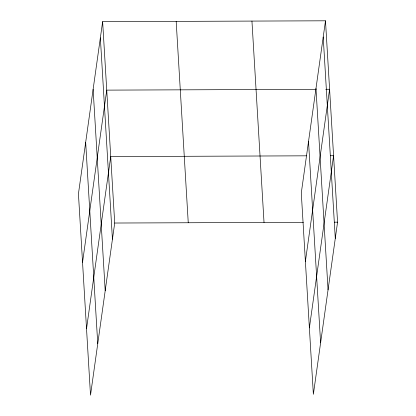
<?xml version="1.0" encoding="UTF-8"?>
<svg xmlns="http://www.w3.org/2000/svg" width="416" height="416" viewBox="0 0 416 416"><rect width="100%" height="100%" fill="white"/><g stroke="black" fill="none" stroke-linecap="round" stroke-linejoin="round"><path stroke-width="0.62" d="M102.632 21.663L78.437 193.825L90.511 395.2L114.712 223.033L102.632 21.663L325.489 20.8L337.563 222.175L313.368 394.337L301.288 192.967L325.489 20.8M82.54 262.293L106.74 90.126L316.046 89.32M86.528 328.749L110.724 156.582L306.483 155.823M305.396 261.43L329.592 89.268L325.723 89.284M309.384 327.886L333.58 155.719L330.356 155.735M114.712 223.033L303.373 222.305M334.339 222.186L337.563 222.175M323.211 37.003L335.286 238.378M315.978 88.468L328.052 289.843M308.526 141.497L320.601 342.872M251.945 21.086L264.025 222.456M176.176 21.377L188.25 222.752M100.355 37.861L112.434 239.236M93.122 89.331L105.201 290.706M85.67 142.36L97.744 343.73"/></g></svg>
